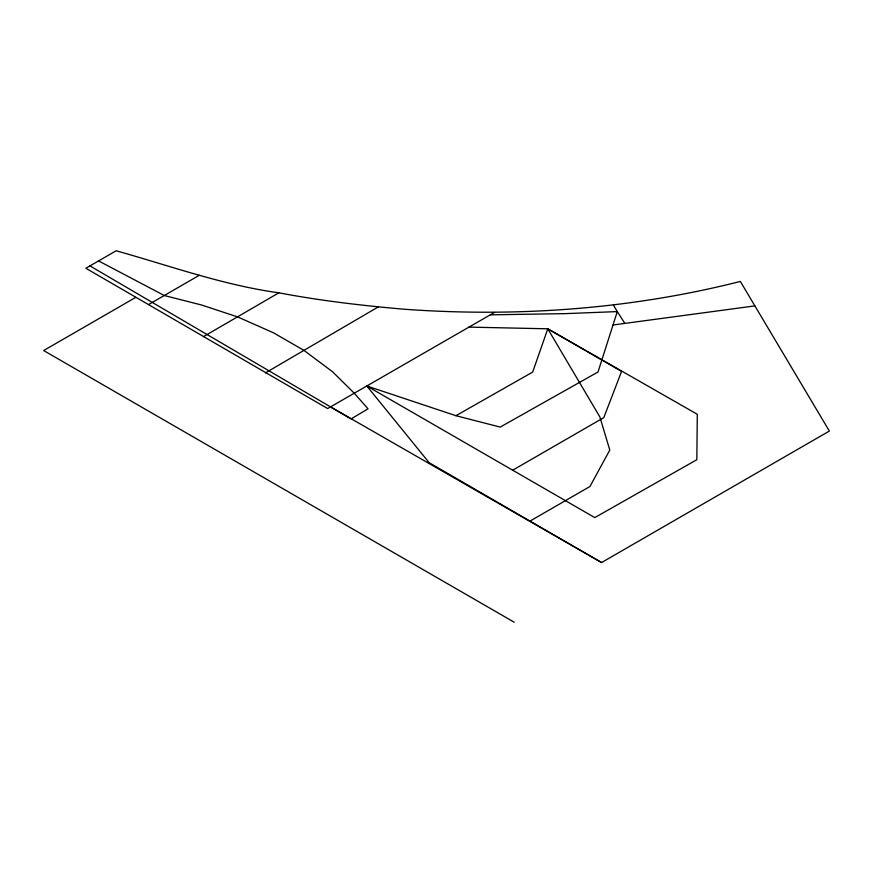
<?xml version="1.0" encoding="UTF-8"?>
<svg xmlns="http://www.w3.org/2000/svg" width="873" height="873" viewBox="0 0 873 873"><rect width="100%" height="100%" fill="white"/><g stroke="black" fill="none" stroke-linecap="round" stroke-linejoin="round"><path stroke-width="1.31" d="M366.813 385.986L594.786 517.602L696.829 459.711L697.298 414.282L547.786 328.805L532.672 372.084L455.935 415.701L366.813 385.986L429.145 462.679L601.584 562.55L829.35 431.055L740.348 281.444C630.786 309.217 516.685 317.368 404.057 309.217C362.109 305.583 320.238 300.661 278.858 292.826C223.215 285.122 170.049 265.872 116.174 250.769L85.87 268.262L327.648 408.553L494.489 312.414M265.447 372.891L378.347 306.881M203.496 336.618L278.858 292.826M135.686 297.409L43.65 350.542L514.23 622.231M148.661 304.513L199.24 275.311M512.691 470.209L603.8 417.61L621.587 371.418L547.786 328.805L468.987 327.113M529.9 521.159L589.941 486.501L609.79 450.064L599.849 416.923L547.786 328.805M613.021 324.996L754.894 305.888M490.299 314.837L565.169 313.636L617.298 311.596L624.872 323.403M455.935 415.701L500.218 427.083L598.016 371.985L617.298 311.596L613.392 305.059M98.584 260.918L164.255 295.511L201.412 304.961L237.489 316.855L273.576 332.853L303.946 350.379L332.493 371.712L354.263 393.221L368.035 408.826L351.033 418.92L89.963 265.894M330.529 406.894L601.584 562.55"/></g></svg>
